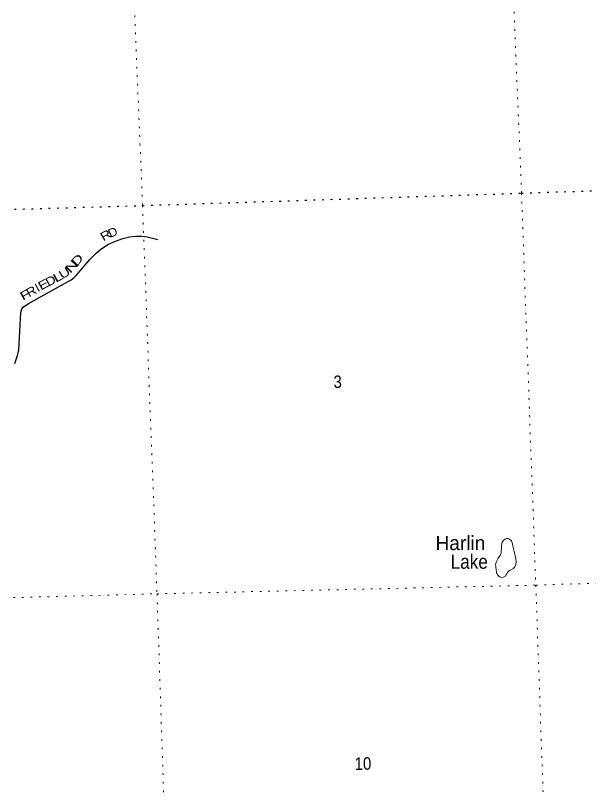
# Model space of a CAD drawing. Header units: feet. Extents: x 485078 to 733631, y 372822 to 564222.
# Drawn here: x 703209 to 711273, y 458992 to 469869 of the extents above; entities that cross this region are included whole.
import ezdxf
from ezdxf.enums import TextEntityAlignment as Align

# ---------------------------------------------------------------- set-up
doc = ezdxf.new("R2010")
doc.units = ezdxf.units.FT
doc.header["$LTSCALE"] = 80
doc.linetypes.add('DOTTED', pattern=[1.5, 0.3, -1.2])
for name, color, linetype, lineweight in [('29', 7, 'Continuous', 25), ('30', 7, 'Continuous', 25), ('39', 7, 'Continuous', 13), ('41', 7, 'Continuous', 13), ('6', 7, 'DOTTED', 25), ('7', 7, 'DOTTED', 13)]:
    doc.layers.add(name, color=color, linetype=linetype, lineweight=lineweight)

msp = doc.modelspace()

# ---------------------------------------------------------------- linework, layer by layer
at = {"layer": '29'}
msp.add_lwpolyline([(703199.35, 464982.47), (703235.72, 465098.35), (703253.22, 465171.1), (703285.53, 465699.29), (703297.66, 465750.5), (703317.85, 465774.75), (703393.26, 465828.65), (703727.2, 466011.9), (703991.12, 466157.42), (704028.84, 466187.07), (704061.14, 466222.09), (704249.65, 466443.07), (704346.62, 466537.4), (704405.85, 466588.59), (704513.59, 466658.66), (704610.52, 466701.78), (704712.88, 466736.82), (704809.81, 466761.06), (704896.01, 466771.85), (704982.17, 466771.84), (705054.9, 466761.07), (705203, 466723.34)], dxfattribs=at)
at = {"layer": '39'}
msp.add_spline([(709980.08, 462252.12), (710011.44, 462305.35), (710023.68, 462404.77), (710048.21, 462496.34), (710114.43, 462527.98), (710163.77, 462490.48), (710189.73, 462405.97), (710207.51, 462325.35), (710224.85, 462163.75), (710193.53, 462108.49), (710119.41, 462066.57), (710074.19, 461996.87), (710013.65, 461985.57), (709962.13, 462031.13), (709948.63, 462099.69), (709943.08, 462176.5), (709980.08, 462252.12)], degree=3, dxfattribs=at)
at = {"layer": '6'}
msp.add_lwpolyline([(702953.49, 467142.26), (704989.91, 467201.72), (710305.14, 467375.57), (715904.51, 467566.74)], dxfattribs=at)
at = {"layer": '7'}
for points in [[(710163.68, 470878.41), (710305.14, 467375.57), (710505.98, 461873.66), (710690.71, 456573.86), (710837.73, 451234.88), (710966.41, 447514.68)], [(704847.94, 470708.41), (704989.91, 467201.72), (705193.77, 461752.5), (705368.81, 456430.25), (705517.89, 451089.28), (705621.52, 445793.98), (705729.54, 443982.81)], [(702579.02, 461682.86), (705193.77, 461752.5), (710505.98, 461873.66), (715847.46, 462052.07), (718712.28, 462186.43)]]:
    msp.add_lwpolyline(points, dxfattribs=at)

# ---------------------------------------------------------------- texts
at = {"layer": '30'}
for s, rotation, width, p in [('R', 30.038, 1.25, (704503.56, 466733.66)), ('D', 23.982, 1.1, (704597.21, 466772.47)), ('N', 44.314, 1.65, (704041.46, 466306.4)), ('D', 49.534, 1.5, (704116.75, 466395.98)), ('U', 31.871, 1.3, (703927.01, 466202.96)), ('D', 28.871, 1.2, (703730.56, 466093.84)), ('L', 28.871, 1.5, (703833.23, 466147.49)), ('E', 28.756, 1.3, (703626.82, 466041.19)), ('F', 28.756, 1.4, (703371.96, 465896.98)), ('R', 28.756, 1.2, (703458.98, 465945.27))]:
    msp.add_text(s, height=120, rotation=rotation, dxfattribs=dict(at, width=width)).set_placement(p, align=Align.CENTER)
msp.add_text('I', height=120, rotation=28.756, dxfattribs=at).set_placement((703542.7, 465995.81), align=Align.CENTER)
at = {"layer": '41'}
msp.add_text('Harlin', height=200, dxfattribs=at).set_placement((709099.11, 462365.62))
at = {"layer": '41', "width": 0.9}
msp.add_text('Lake', height=200, dxfattribs=at).set_placement((709311.93, 462103.74))
at = {"layer": '7', "width": 0.9}
for s, p in [('3', (707670.37, 464639.93)), ('10', (707966.28, 459280.04))]:
    msp.add_text(s, height=175, rotation=1.11, dxfattribs=at).set_placement(p)

doc.saveas('drawing.dxf')
